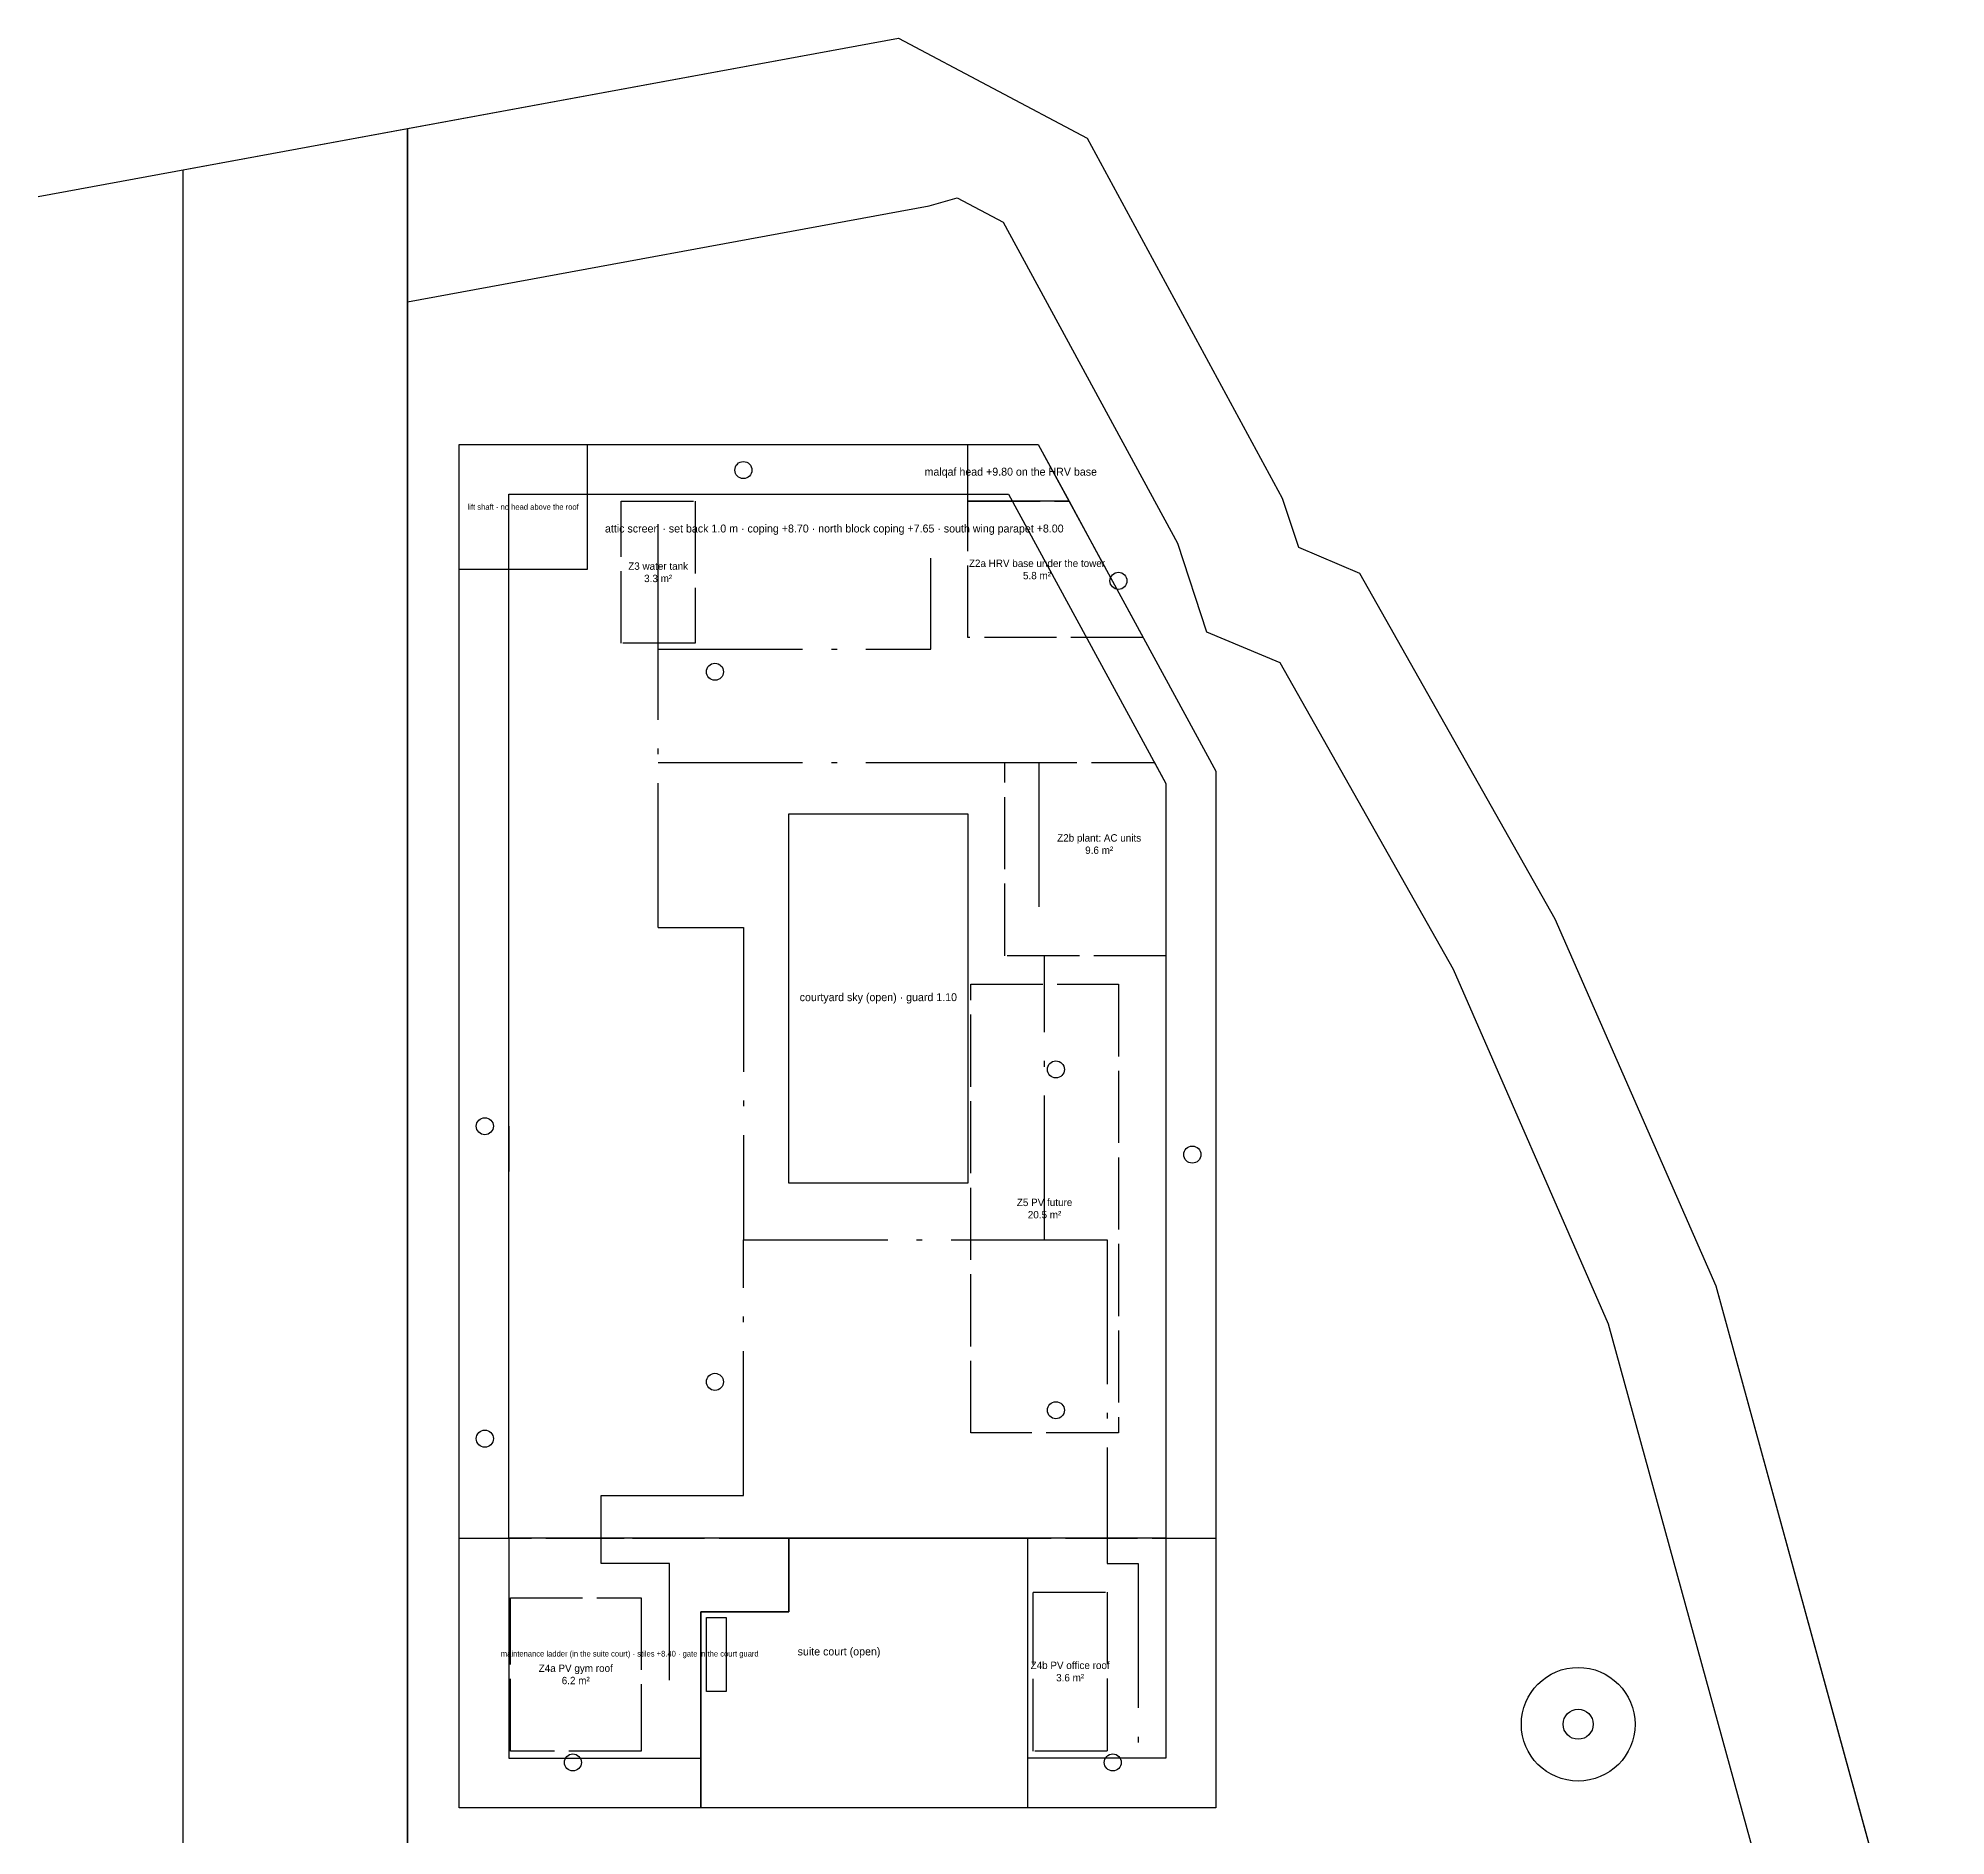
# Model space of a CAD drawing. Header units: metres. Extents: x -6.5 to 29.5, y -47.6 to 1.6.
# Drawn here: x -6.5 to 27.07, y -30.05 to 1.59 of the extents above; entities that cross this region are included whole.
import ezdxf

# ---------------------------------------------------------------- set-up
doc = ezdxf.new("R2010")
doc.units = ezdxf.units.M
doc.linetypes.add('DASHDOT', pattern=[3.556, 2.54, -0.508, 0, -0.508])
doc.linetypes.add('DASHED', pattern=[1.524, 1.27, -0.254])
for name, color, linetype in [('DOORS', 1, 'CONTINUOUS'), ('LABELS', 7, 'CONTINUOUS'), ('ROOF-ATTIC', 30, 'CONTINUOUS'), ('ROOF-DRAINS', 4, 'CONTINUOUS'), ('ROOF-GUARDS', 7, 'CONTINUOUS'), ('ROOF-HOLES', 150, 'CONTINUOUS'), ('ROOF-OUTLINE', 1, 'CONTINUOUS'), ('ROOF-STAIR', 252, 'CONTINUOUS'), ('ROOF-STEP', 1, 'DASHED'), ('ROOF-WALKWAYS', 1, 'DASHDOT'), ('ROOF-ZONES', 40, 'DASHED'), ('SITE-DRIVEWAY', 5, 'CONTINUOUS'), ('SITE-ENVELOPE', 3, 'CONTINUOUS'), ('SITE-LAND', 8, 'CONTINUOUS'), ('SITE-LANE', 7, 'CONTINUOUS'), ('SITE-PALMS', 94, 'CONTINUOUS')]:
    doc.layers.add(name, color=color, linetype=linetype)

msp = doc.modelspace()

# ---------------------------------------------------------------- linework, layer by layer
at = {"layer": 'DOORS'}
for p, q in [((4.21, -6.438), (5.01, -6.438)), ((1.785, -17.563), (1.785, -18.363)), ((3.01, -24.813), (3.81, -24.813)), ((11.91, -24.813), (12.71, -24.813))]:
    msp.add_line(p, q, dxfattribs=at)
at = {"layer": 'ROOF-ATTIC'}
msp.add_lwpolyline([(1.785, -6.438), (10.578, -6.438), (13.346, -11.533), (13.346, -24.813), (1.785, -24.813)], close=True, dxfattribs=at)
at = {"layer": 'ROOF-DRAINS'}
for centre in [(5.91, -6.013), (12.51, -7.963), (5.41, -9.563), (11.41, -16.563), (1.36, -17.563), (13.81, -18.063), (5.41, -22.063), (11.41, -22.563), (1.36, -23.063), (2.91, -28.763), (12.41, -28.763)]:
    msp.add_circle(centre, 0.15, dxfattribs=at)
at = {"layer": 'ROOF-GUARDS'}
for points in [[(6.71, -12.063), (9.86, -12.063), (9.86, -18.563), (6.71, -18.563), (6.71, -12.063)], [(1.785, -24.813), (1.785, -28.688), (5.16, -28.688)], [(6.71, -24.813), (6.71, -26.113), (5.16, -26.113), (5.16, -29.563)], [(13.346, -24.813), (13.346, -28.688), (10.91, -28.688)], [(10.91, -24.813), (10.91, -29.563)]]:
    msp.add_lwpolyline(points, dxfattribs=at)
at = {"layer": 'ROOF-HOLES'}
for points in [[(9.86, -5.563), (11.098, -5.563), (11.641, -6.563), (9.86, -6.563)], [(6.71, -12.063), (9.86, -12.063), (9.86, -18.563), (6.71, -18.563)], [(5.16, -26.113), (6.71, -26.113), (6.71, -24.813), (10.91, -24.813), (10.91, -29.563), (5.16, -29.563)]]:
    msp.add_lwpolyline(points, close=True, dxfattribs=at)
at = {"layer": 'ROOF-OUTLINE'}
msp.add_lwpolyline([(0.91, -5.563), (11.098, -5.563), (14.221, -11.312), (14.221, -29.563), (0.91, -29.563)], close=True, dxfattribs=at)
at = {"layer": 'ROOF-STAIR'}
for points in [[(0.91, -5.563), (3.16, -5.563), (3.16, -7.763), (0.91, -7.763)], [(5.26, -26.213), (5.61, -26.213), (5.61, -27.513), (5.26, -27.513)]]:
    msp.add_lwpolyline(points, close=True, dxfattribs=at)
at = {"layer": 'ROOF-STEP'}
msp.add_lwpolyline([(0.91, -24.813), (14.221, -24.813), (14.221, -29.563), (0.91, -29.563)], close=True, dxfattribs=at)
at = {"layer": 'ROOF-WALKWAYS'}
for points in [[(4.41, -14.063), (4.41, -9.163), (4.41, -6.963)], [(4.41, -9.163), (9.21, -9.163), (9.21, -7.563)], [(4.41, -11.163), (11.11, -11.163), (11.11, -14.163)], [(4.41, -14.063), (5.91, -14.063), (5.91, -19.563), (11.21, -19.563), (11.21, -14.563)], [(4.61, -27.313), (4.61, -25.263), (3.41, -25.263), (3.41, -24.063), (5.91, -24.063), (5.91, -19.563)], [(11.21, -19.563), (12.31, -19.563), (12.31, -25.263), (12.86, -25.263), (12.86, -28.563)]]:
    msp.add_lwpolyline(points, dxfattribs=at)
at = {"layer": 'ROOF-ZONES'}
for points in [[(3.76, -6.563), (5.06, -6.563), (5.06, -9.063), (3.76, -9.063)], [(9.86, -6.563), (11.641, -6.563), (12.945, -8.963), (9.86, -8.963)], [(10.51, -11.163), (13.145, -11.163), (13.346, -11.533), (13.346, -14.563), (10.51, -14.563)], [(9.91, -15.063), (12.51, -15.063), (12.51, -22.963), (9.91, -22.963)], [(11.01, -25.763), (12.31, -25.763), (12.31, -28.563), (11.01, -28.563)], [(1.81, -25.863), (4.11, -25.863), (4.11, -28.563), (1.81, -28.563)]]:
    msp.add_lwpolyline(points, close=True, dxfattribs=at)
at = {"layer": 'SITE-DRIVEWAY'}
msp.add_lwpolyline([(-3.95, -0.73), (0, 0), (0, -38.86), (-3.95, -39.59)], close=True, dxfattribs=at)
at = {"layer": 'SITE-ENVELOPE'}
msp.add_lwpolyline([(0, -38.86), (0, -3.05), (9.18, -1.36), (9.67, -1.22), (10.48, -1.65), (13.55, -7.3), (14.06, -8.86), (15.35, -9.4), (18.4, -14.8), (21.13, -21.04), (24.77, -34.3)], close=True, dxfattribs=at)
at = {"layer": 'SITE-LAND'}
msp.add_lwpolyline([(0, 0), (8.64, 1.59), (11.96, -0.17), (15.39, -6.51), (15.68, -7.37), (16.75, -7.83), (20.19, -13.91), (23.02, -20.37), (26.74, -33.94), (0, -38.86)], close=True, dxfattribs=at)
at = {"layer": 'SITE-LANE'}
for points in [[(-6.5, -1.2), (8.64, 1.59)], [(8.64, 1.59), (11.96, -0.17), (15.39, -6.51), (15.68, -7.37), (16.75, -7.83), (20.19, -13.91), (23.02, -20.37), (27.07, -35.15)]]:
    msp.add_lwpolyline(points, dxfattribs=at)
at = {"layer": 'SITE-PALMS'}
for radius in [1, 0.265]:
    msp.add_circle((20.6, -28.09), radius, dxfattribs=at)

# ---------------------------------------------------------------- texts
at = {"layer": 'LABELS', "attachment_point": 5}
for s, insert, char_height in [('malqaf head +9.80 on the HRV base', (10.615, -6.063), 0.14), ('lift shaft · no head above the roof', (2.035, -6.663), 0.1), ('attic screen · set back 1.0 m · coping +8.70 · north block coping +7.65 · south wing parapet +8.00', (7.51, -7.063), 0.14), ('Z3 water tank\\P3.3 m²', (4.41, -7.813), 0.13), ('Z2a HRV base under the tower\\P5.8 m²', (11.077, -7.763), 0.13), ('Z2b plant: AC units\\P9.6 m²', (12.171, -12.597), 0.13), ('courtyard sky (open) · guard 1.10', (8.285, -15.313), 0.14), ('Z5 PV future\\P20.5 m²', (11.21, -19.013), 0.13), ('maintenance ladder (in the suite court) · stiles +8.40 · gate in the court guard', (3.91, -26.863), 0.1), ('suite court (open)', (7.593, -26.83), 0.14), ('Z4a PV gym roof\\P6.2 m²', (2.96, -27.213), 0.13), ('Z4b PV office roof\\P3.6 m²', (11.66, -27.163), 0.13)]:
    msp.add_mtext(s, dxfattribs=dict(at, insert=insert, char_height=char_height))

doc.saveas('drawing.dxf')
